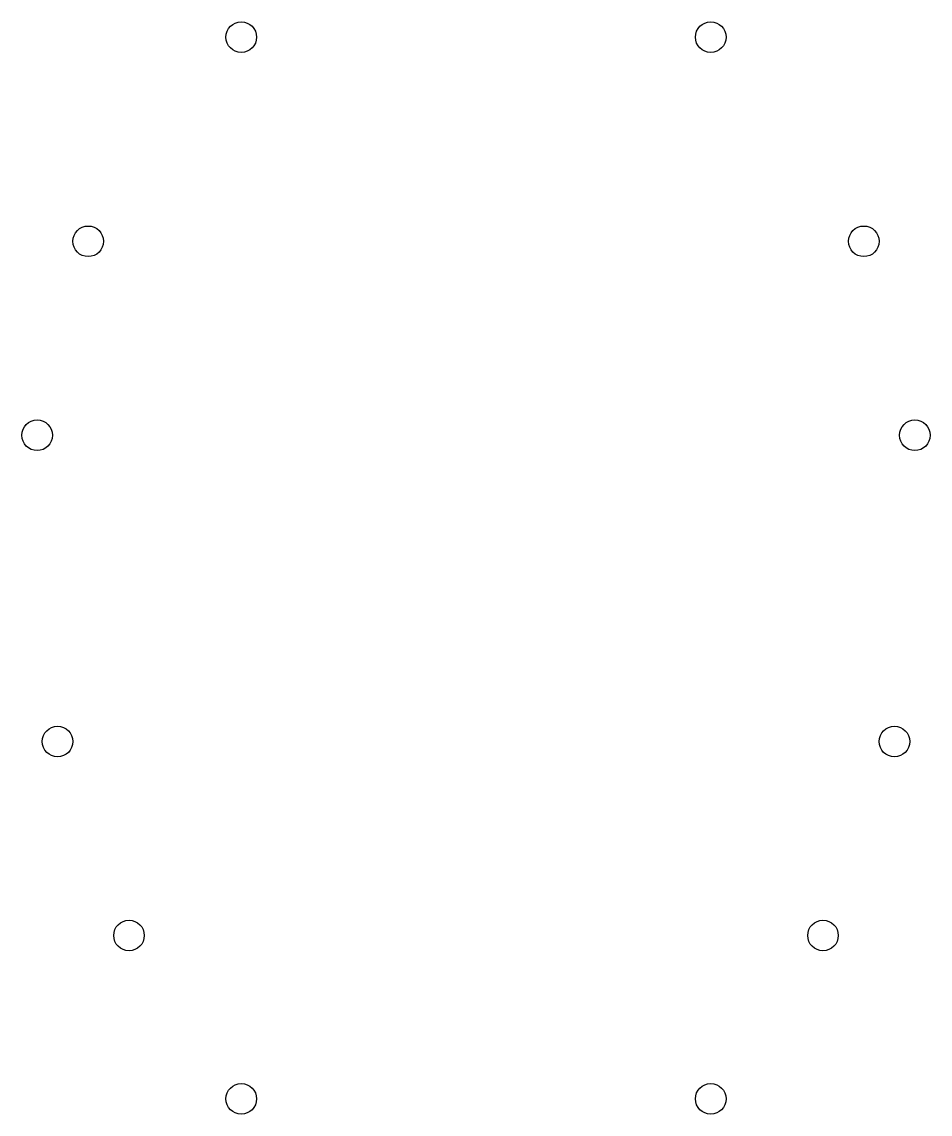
# Model space of a CAD drawing. Header units: millimetres. Extents: x -44 to 44, y -52 to 56.
import ezdxf

# ---------------------------------------------------------------- set-up
doc = ezdxf.new("R2010")
doc.units = ezdxf.units.MM
doc.layers.add('Sketch012', color=7, linetype='CONTINUOUS')

msp = doc.modelspace()

# ---------------------------------------------------------------- linework, layer by layer
at = {"layer": 'Sketch012'}
for centre in [(-23, 54), (23, 54), (-38, 34), (38, 34), (-43, 15), (43, 15), (-41, -15), (41, -15), (-34, -34), (34, -34), (-23, -50), (23, -50)]:
    msp.add_circle(centre, 1.5, dxfattribs=at)

doc.saveas('drawing.dxf')
